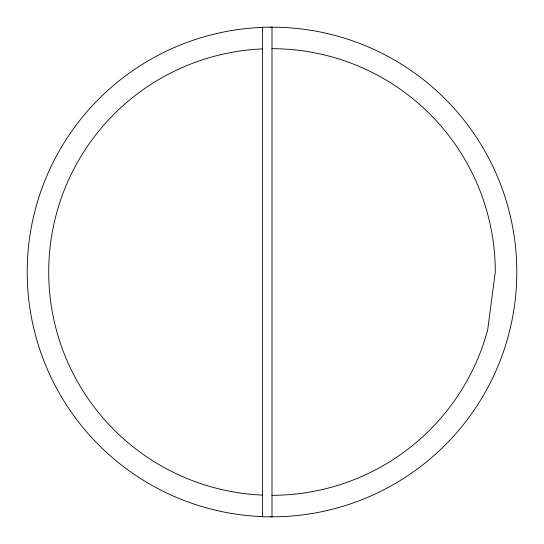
<?xml version="1.0" encoding="UTF-8"?>
<svg xmlns="http://www.w3.org/2000/svg" width="544" height="544" viewBox="0 0 544 544"><rect width="100%" height="100%" fill="white"/><g stroke="black" fill="none" stroke-linecap="round" stroke-linejoin="round"><path stroke-width="0.82" d="M270.334 27.207A244.8 244.8 0 0 1 516.8 272A244.8 244.8 0 0 1 270.334 516.793M262.793 516.63A244.8 244.8 0 0 1 27.2 272A244.8 244.8 0 0 1 262.793 27.37M272 495.298A223.298 223.298 0 0 0 487.689 329.793L495.298 272A223.298 223.298 0 0 0 272 48.702M262.745 495.108A223.298 223.298 0 0 1 48.702 272A223.298 223.298 0 0 1 262.745 48.892M272 27.2L262.48 27.2L262.48 516.8L272 516.8L272 27.2"/></g></svg>
